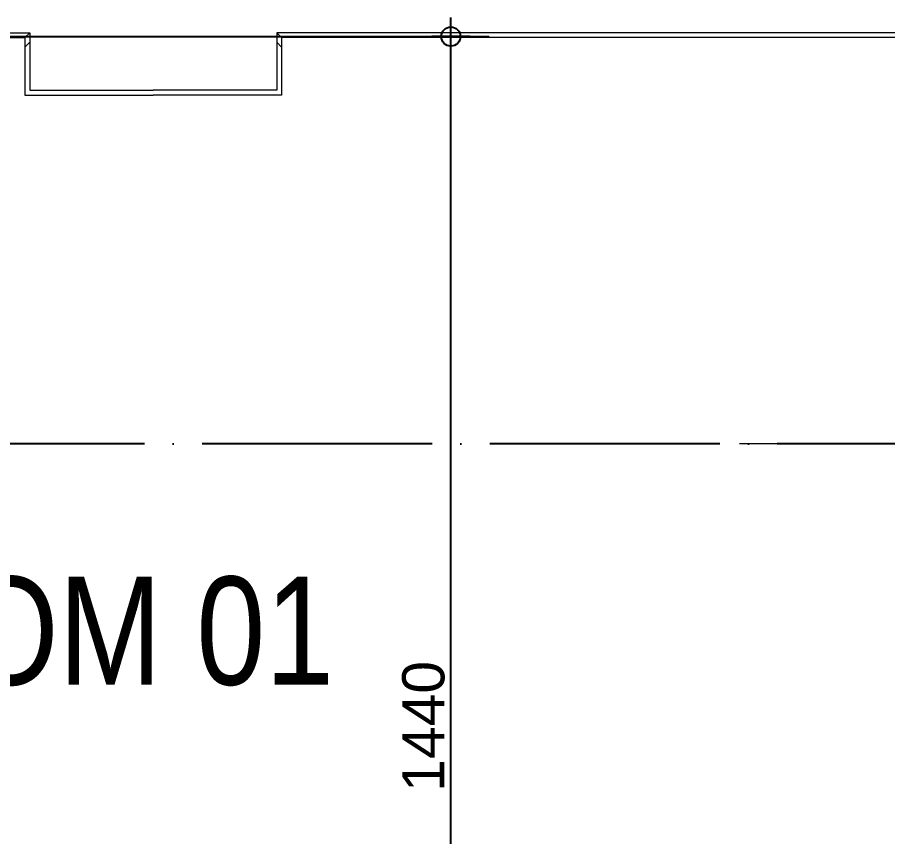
# Model space of a CAD drawing. Header units: inches. Extents: x 258415 to 640093, y 441672 to 945769.
# Drawn here: x 311134 to 312042, y 470249 to 471104 of the extents above; entities that cross this region are included whole.
import ezdxf

# ---------------------------------------------------------------- set-up
doc = ezdxf.new("R2010")
doc.units = ezdxf.units.IN
doc.header["$MEASUREMENT"] = 0
doc.linetypes.add('ACAD_ISO04W100', pattern=[30, 24, -3, 0, -3])
doc.linetypes.add('CENTERX2', pattern=[4, 2.5, -0.5, 0.5, -0.5])
for name, color, linetype in [('A-DIMESNION-1', 7, 'Continuous'), ('CQ centerline', 8, 'Continuous'), ('CQ Floor plan label', 2, 'Continuous'), ('CQ Wall plan', 3, 'Continuous'), ('Layer1', 1, 'Continuous'), ('MARBLE 2', 6, 'Continuous')]:
    doc.layers.add(name, color=color, linetype=linetype)
doc.layers.add('CQ plan and elev dimension', color=252, linetype='Continuous', lineweight=35)
doc.styles.add('ARIAL-REG', font='arial.ttf', dxfattribs={"height": 50})
doc.styles.get("Standard").update_dxf_attribs({"font": 'arial.ttf'})
doc.dimstyles.new('CQ Anno', dxfattribs={"dimscale": 40, "dimtxt": 2.2, "dimasz": 0.75, "dimexe": 1, "dimexo": 0.5, "dimgap": 0.5, "dimtad": 1, "dimrnd": 1, "dimdsep": 46, "dimtxsty": 'Standard', "dimblk": 'x-04-bw-gf-dim-50$0$DIM12', "dimcen": 0.0025, "dimdle": 0.5, "dimclrd": 8, "dimclre": 8, "dimclrt": 2, "dimazin": 2, "dimtfac": 1, "dimtix": 1, "dimtmove": 1, "dimatfit": 0, "dimfxl": 50, "dimtolj": 1, "dimtzin": 0, "dimlwd": -1, "dimarcsym": 1})

# ---------------------------------------------------------------- blocks, each defined once
blk = doc.blocks.new('ff-12 wall plan')
at = {"layer": 'CQ centerline', "linetype": 'CENTERX2', "lineweight": 0, "ltscale": 150}
blk.add_line((313612.65, 470659.09, 0), (311880.04, 470659.09, 0), dxfattribs=at)
blk = doc.blocks.new('ff-12 section line')
at = {"layer": 'Layer1', "linetype": 'ACAD_ISO04W100', "ltscale": 10}
blk.add_line((303553.91, 468882.52, 0), (298223.15, 468882.52, 0), dxfattribs=at)
blk = doc.blocks.new('x-04-bw-gf-dim-50$0$DIM12')
blk.add_line((0, -1), (0, 1))
at = {"color": 8}
blk.add_line((-1, 0), (1, 0), dxfattribs=at)
blk.add_circle((0, 0), 0.5)
blk = doc.blocks.new('*D260')
at = {"layer": 'A-DIMESNION-1', "color": 8, "lineweight": -2, "ltscale": 0.05, "transparency": 16777216}
for p, q in [((310861.99, 471084.09), (311626.3, 471084.09)), ((310871.99, 469644.09), (311626.3, 469644.09))]:
    blk.add_line(p, q, dxfattribs=at)
at = {"layer": 'A-DIMESNION-1', "color": 8, "ltscale": 0.05, "transparency": 16777216}
blk.add_line((311586.3, 469664.09), (311586.3, 471064.09), dxfattribs=at)
at = {"layer": 'Defpoints', "color": 0, "linetype": 'Continuous', "ltscale": 0.05, "transparency": 16777216}
for p in [(310841.99, 471084.09, 0), (311586.3, 471084.09), (310851.99, 469644.09, 0)]:
    blk.add_point(p, dxfattribs=at)
at = {"layer": 'A-DIMESNION-1', "color": 8, "linetype": 'Continuous', "ltscale": 0.05, "transparency": 16777216, "xscale": 20, "yscale": 20, "zscale": 20}
for p, rotation in [((311586.3, 471084.09), 90), ((311586.3, 469644.09), 270)]:
    blk.add_blockref('x-04-bw-gf-dim-50$0$DIM12', p, dxfattribs=dict(at, rotation=rotation))
at = {"layer": 'A-DIMESNION-1', "color": 2, "linetype": 'Continuous', "ltscale": 0.05, "transparency": 16777216, "insert": (311557.84, 470364.09), "char_height": 44, "attachment_point": 5, "rotation": 90}
blk.add_mtext('\\A1;1440', dxfattribs=at)

msp = doc.modelspace()

# ---------------------------------------------------------------- linework, layer by layer
at = {"layer": 'MARBLE 2', "color": 8, "lineweight": 0}
for p, q in [((311141.877, 471083.094, -0.003), (311146.877, 471088.094, -0.003)), ((311409.747, 471083.094, -0.003), (311404.747, 471088.094, -0.003)), ((311141.877, 471073.094, -0.003), (311146.877, 471078.094, -0.003)), ((311409.747, 471073.094, -0.003), (311404.747, 471078.094, -0.003))]:
    msp.add_line(p, q, dxfattribs=at)
at = {"layer": 'MARBLE 2', "lineweight": 0, "elevation": 0}
for points in [[(310150.436, 471084.094), (310150.436, 471028.094), (310446.877, 471028.094), (310446.877, 471088.094), (310446.877, 471088.094), (311146.877, 471088.094), (311146.877, 471028.094), (311275.812, 471028.094)], [(312405.436, 471028.094), (312104.747, 471028.094), (312104.747, 471088.094), (312104.747, 471088.094), (311404.747, 471088.094), (311404.747, 471028.094), (311275.812, 471028.094)], [(310145.436, 471084.094), (310145.436, 471023.094), (310451.877, 471023.094), (310451.877, 471083.094), (311141.877, 471083.094), (311141.877, 471023.094), (311275.812, 471023.094)], [(312405.436, 471023.094), (312099.747, 471023.094), (312099.747, 471083.094), (311409.747, 471083.094), (311409.747, 471023.094), (311275.812, 471023.094)]]:
    msp.add_lwpolyline(points, dxfattribs=at)

# ---------------------------------------------------------------- block references
at = {"layer": 'CQ plan and elev dimension'}
msp.add_blockref('ff-12 section line', (9813.419, 1776.576, 0), dxfattribs=at)
at = {"layer": 'CQ Wall plan'}
msp.add_blockref('ff-12 wall plan', (0, 0), dxfattribs=at)

# ---------------------------------------------------------------- texts
at = {"layer": 'CQ Floor plan label', "insert": (310713.743, 470463.184, 0), "char_height": 112.896, "width": 2109.50749, "attachment_point": 5, "style": 'ARIAL-REG'}
msp.add_mtext('{\\fArial Narrow|b0|i0|c0|p34;MASTER BATHROOM 01}', dxfattribs=at)

# ---------------------------------------------------------------- dimensions: what is measured, and where the dimension line sits
at = {"layer": 'A-DIMESNION-1', "color": 64, "linetype": 'Continuous', "ltscale": 0.05}
dim = msp.add_linear_dim(base=(311586.302, 471084.094), p1=(310851.989, 469644.094, 0), p2=(310841.989, 471084.094, 0), angle=270, dimstyle='CQ Anno', override={"dimscale": 0, "dimasz": 1, "dimexe": 2, "dimexo": 1, "dimgap": 0.3, "dimcen": 0.005}, dxfattribs=at)
dim.commit()
dim.dimension.update_dxf_attribs({"geometry": '*D260', "text_midpoint": (311557.837, 470364.094)})

doc.saveas('drawing.dxf')
